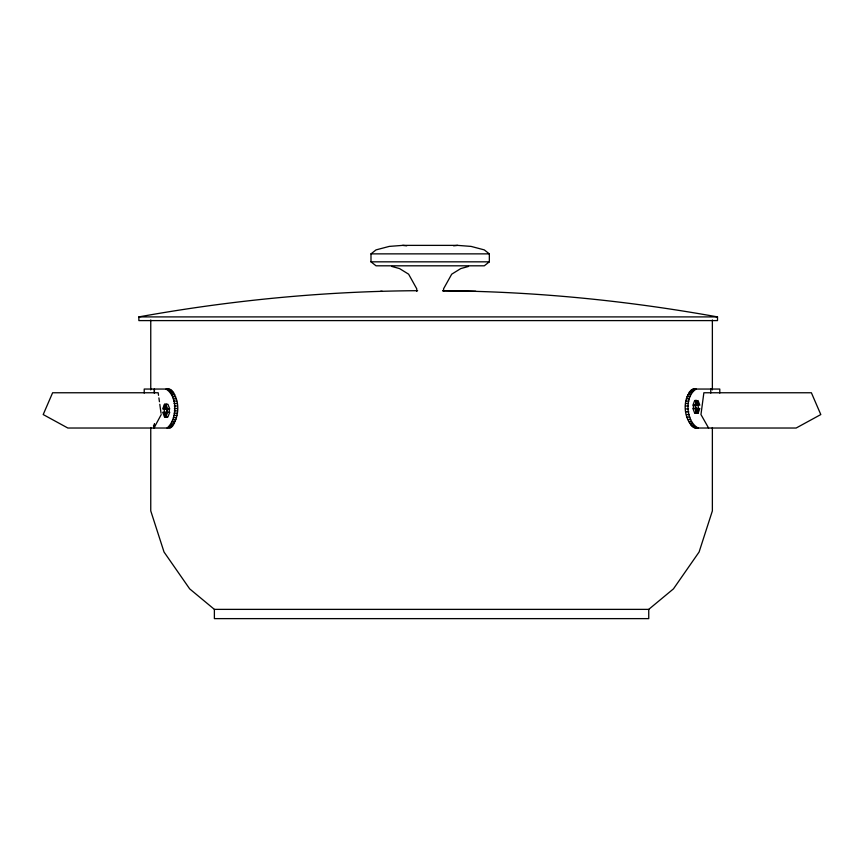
<?xml version="1.0" encoding="UTF-8"?>
<svg xmlns="http://www.w3.org/2000/svg" width="864" height="864" viewBox="0 0 864 864"><rect width="100%" height="100%" fill="white"/><g stroke="black" fill="none" stroke-linecap="round" stroke-linejoin="round"><path stroke-width="1.3" d="M167.087 428.026C177.293 419.386 177.865 396.101 165.996 389.048M158.544 395.334L158.188 392.764L52.618 392.764L43.2 414.558L67.846 428.026L170.046 428.026C180.252 419.386 180.835 396.101 168.955 389.048L144.212 389.048L144.212 393.077M164.29 412.301L164.29 408.91M708.588 428.026L700.963 414.558L703.868 392.764L811.382 392.764L820.8 414.558L796.154 428.026L695.434 428.026C683.024 421.794 681.307 396.306 693.425 389.048L719.788 389.048L719.788 393.077M698.231 428.026C685.832 421.794 684.115 396.306 696.233 389.048M698.22 405.162L698.22 408.542M169.29 412.301L169.29 408.91M693.392 405.162L693.392 408.542M695.012 405.162L696.773 400.529L694.699 400.529L692.939 405.162L699.829 405.162L698.069 400.529L698.069 405.162M698.069 413.176L699.829 408.542L692.939 408.542L694.699 413.176L698.069 413.176L698.069 408.542M166.579 404.287L164.516 404.287L162.691 408.91L169.754 408.91L167.918 404.287M167.692 412.301L165.856 416.923L165.856 412.301M161.233 414.558L153.965 428.026L153.49 425.574M150.757 427.54L150.757 510.894L164.03 552.01L189.68 588.87L214.38 609.368L648.745 609.368L673.456 588.87L699.095 552.01L712.368 510.894L712.368 427.54M370.991 253.865L376.034 249.89L389.254 246.402L402.7 245.376L457.618 245.376L471.064 246.402L484.283 249.89L489.337 253.865L489.337 261.835L484.283 265.81L376.034 265.81L370.991 261.835L370.991 253.865L489.337 253.865M167.465 416.923L166.126 416.923L166.126 412.301M695.164 400.529L696.449 400.529L696.449 405.162M468.515 266.436L460.76 268.585L451.71 274.18L443.567 288.792L443.567 291.287M475.729 291.265L442.649 290.758C534.805 291.438 626.832 300.564 717.509 316.904L717.509 320.598L138.866 320.598L138.866 316.904C230.818 300.305 324.162 291.244 417.625 290.693M453.6 245.808L457.618 245.376M166.126 408.91L167 408.91L167.465 412.301L166.126 408.91L166.126 404.287L167.465 404.287M370.991 261.835L489.337 261.835M380.646 291.265L382.169 291.265M138.866 316.904L717.509 316.904M167.087 389.21L170.046 389.21M692.388 389.21L695.185 389.21M168.167 389.707L171.126 389.707M691.351 389.707L694.159 389.707M169.204 390.528L172.163 390.528M690.358 390.528L693.166 390.528M170.186 391.651L173.146 391.651M689.418 391.651L692.226 391.651M171.094 393.077L174.053 393.077M688.543 393.077L691.351 393.077M171.914 394.751L174.874 394.751M687.755 394.751L690.563 394.751M172.638 396.673L175.597 396.673M687.064 396.673L689.872 396.673M173.243 398.79L176.202 398.79M686.48 398.79L689.288 398.79M173.729 401.08L176.688 401.08M686.027 401.08L688.824 401.08M174.085 403.488L177.044 403.488M685.681 403.488L688.489 403.488M174.301 405.994L177.26 405.994M685.476 405.994L688.284 405.994M174.366 408.532L177.325 408.532M685.67 408.942L688.468 408.942M174.312 410.875L177.271 410.875M686.005 411.826L688.813 411.826M174.128 413.186L177.088 413.186M686.491 414.569L689.288 414.569M173.837 415.433L176.796 415.433M164.516 416.923L167.918 416.923L169.754 412.301L162.691 412.301L164.516 416.923L164.516 412.301M687.107 417.161L689.904 417.161M173.426 417.571L176.386 417.571M172.908 419.591L175.867 419.591M687.841 419.548L690.649 419.548M172.292 421.448L175.252 421.448M688.705 421.697L691.502 421.697M171.59 423.122L174.55 423.122M689.666 423.565L692.464 423.565M170.802 424.591L173.761 424.591M690.703 425.142L693.511 425.142M169.949 425.833L172.908 425.833M691.826 426.384L694.624 426.384M169.031 426.827L171.99 426.827M692.993 427.291L695.801 427.291M168.08 427.561L171.04 427.561M694.202 427.842L697.01 427.842M696.449 408.542L695.455 408.532L695.164 405.162L696.449 408.542L696.449 413.176L695.164 413.176M402.7 245.376L406.728 245.808M391.813 266.436L399.557 268.585L408.618 274.18L416.75 288.792L416.75 291.287M167.692 408.91L165.856 404.287L165.856 408.91M695.012 408.542L696.773 413.176L696.773 408.542M158.911 397.894L159.44 401.738M159.797 404.309L161.05 413.273M712.368 319.982L712.368 389.891M710.77 389.048L710.77 393.077M696.773 400.529L696.773 405.162M695.995 400.529L695.995 405.162M695.995 408.542L695.995 413.176M648.745 609.368L648.745 618.624L214.38 618.624L214.38 609.368M164.516 404.287L164.516 408.91M154.418 389.048L154.418 393.077M154.418 423.997L154.418 428.026M154.343 389.048L154.343 393.077M154.343 423.997L154.343 428.026M150.757 319.982L150.757 389.891"/></g></svg>
